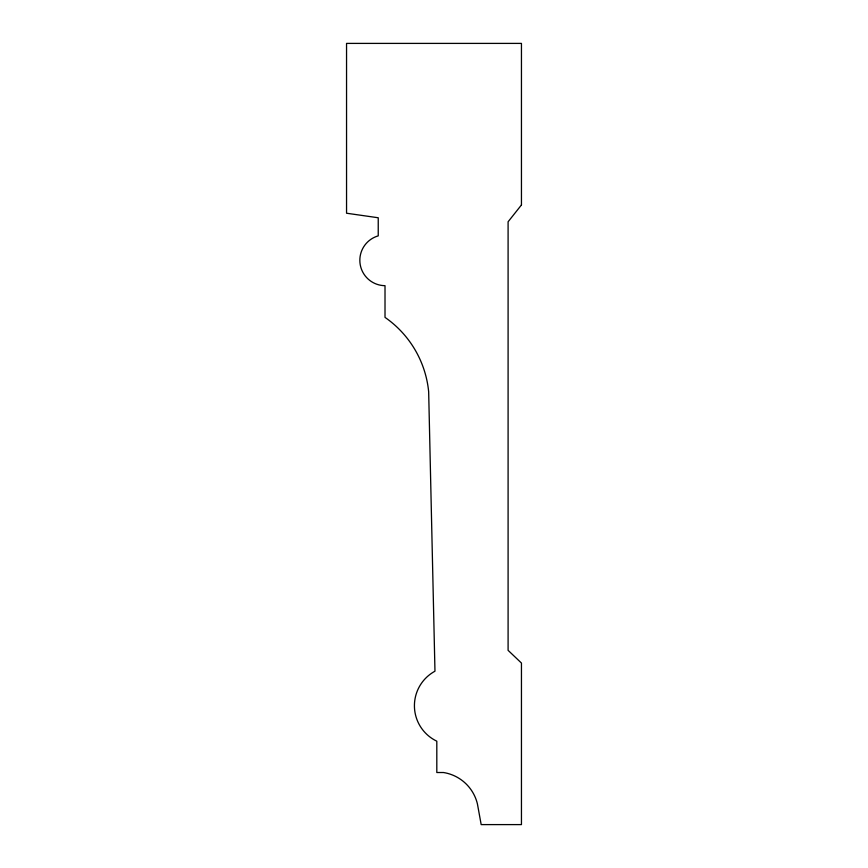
<?xml version="1.0" encoding="UTF-8"?>
<svg xmlns="http://www.w3.org/2000/svg" width="868" height="868" viewBox="0 0 868 868"><rect width="100%" height="100%" fill="white"/><g stroke="black" fill="none" stroke-linecap="round" stroke-linejoin="round"><path stroke-width="1.3" d="M521.451 204.946L508.095 221.785L508.095 650.349L521.451 663.054L521.451 824.6L481.176 824.6L477.433 803.963A41.599 41.599 0 0 0 443.494 772.52L436.81 772.52L436.81 741.185A39.277 39.277 0 0 1 434.966 671.203L428.662 391.739A102.695 102.695 0 0 0 385.012 317.384L385.012 285.68A25.4 25.4 0 0 1 378.231 235.868L378.231 217.759L346.549 213.224L346.549 43.4L521.451 43.4L521.451 204.946"/></g></svg>
